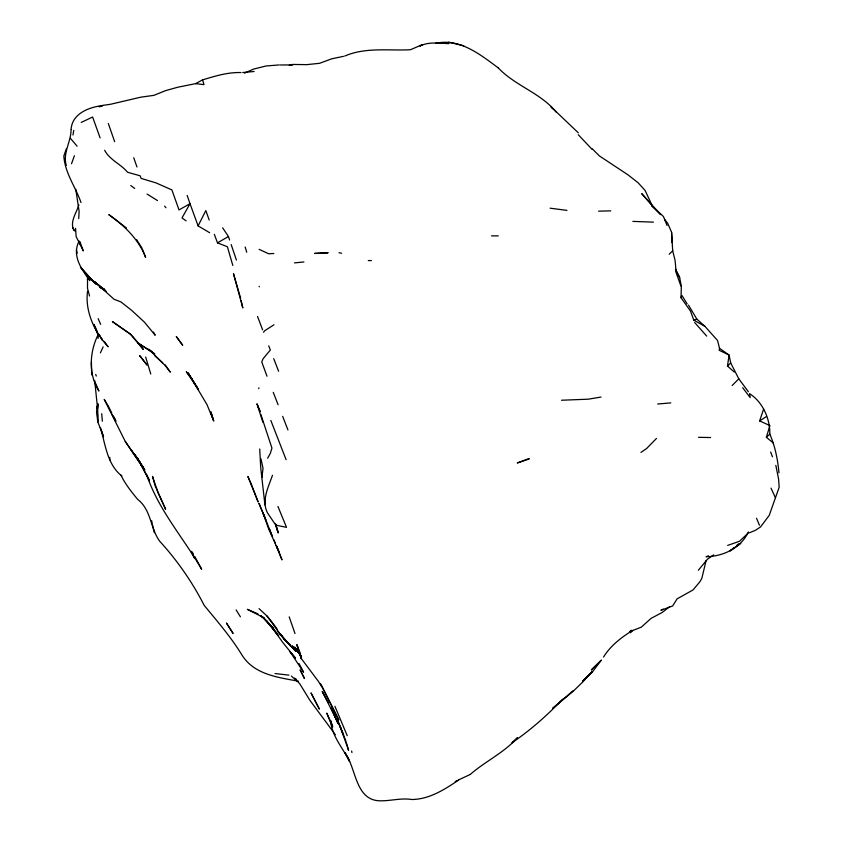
<?xml version="1.0" encoding="UTF-8"?>
<svg xmlns="http://www.w3.org/2000/svg" width="843" height="843" viewBox="0 0 843 843"><rect width="100%" height="100%" fill="white"/><g stroke="black" fill="none" stroke-linecap="round" stroke-linejoin="round"><path stroke-width="1.26" d="M778.953 472.86C777.783 459.614 775.117 446.358 769.828 434.124C770.123 418.802 762.799 402.048 749.532 393.639L750.196 397.611L742.672 387.706M79.937 244.312L79.969 241.825L83.309 250.929L76.144 236.588L75.564 228.284M259.117 249.349L268.632 253.754L273.827 253.522M748.363 391.732L738.795 378.813L730.691 362.975L729.09 355.061L719.195 350.277L719.511 348.317L717.572 340.519L704.99 326.389L693.778 320.14L690.522 311.141L681.007 297.663L681.323 287.178L675.791 271.688M89.537 296.019L87.493 288.264L87.556 276.072M98.115 338.38L98.325 334.65M78.715 218.569L79.126 211.498L75.786 189.232M264.586 504.852L264.934 499.657M66.281 165.449C62.519 152.773 71.191 141.835 71.065 129.559M87.546 291.309C84.827 311.573 94.669 332.163 108.146 346.8L104.332 341.499M261.931 477.433L263.027 468.297L261.014 458.887M95.038 382.153L98.926 391.047C88.22 374.271 89.495 352.005 98.146 334.629M98.02 404.735L97.546 408.36L94.69 380.435M275.419 523.471L278.211 532.787L275.798 525.178L267.526 512.955C261.182 500.816 268.369 487.064 272.479 475.294M734.221 372.016L727.488 366.031L729.09 355.061L719.511 348.317M529.025 458.518L517.317 462.976L529.204 458.961M97.714 404.187L97.799 421.879L103.541 436.748L100.412 427.57M72.972 135.006L73.752 130.391M97.883 403.85L97.293 406.769L97.82 403.987M87.43 279.771L88.02 277.242M706.128 560.469L701.85 578.266L699.964 581.681L692.999 589.963L677.098 598.846L672.682 605.938L660.923 610.321L663.23 609.11M258.717 388.655L258.927 387.812M71.118 129.074C72.34 113.394 89.21 107.114 102.677 105.544L100.38 106.503M773.442 443.133L766.371 437.275L769.901 425.578L759.627 420.931L763.642 409.045M89.337 278.306L89.874 280.687C81.539 269.433 71.497 255.408 79.189 241.014M66.386 148.705L63.826 156.018C64.911 172.889 75.47 186.872 81.012 202.499M78.884 204.912C76.428 213.068 69.526 221.804 73.878 230.36M71.518 163.742L74.416 155.702M681.007 297.663L681.934 295.471L687.15 303.87M100.412 352.869L103.141 346.842M209.665 232.71L198.094 225.892L205.85 210.571L209.18 220.012M267.631 458.234L270.35 453.344L271.941 448.086L260.866 414.493M748.384 531.922C740.902 548.087 723.252 556.391 706.076 556.749L708.426 555.79M263.543 332.3L264.533 330.867L273.986 324.776M603.535 657.034C609.837 646.802 619.236 639.078 629.184 632.577M698.331 570.268L707.456 559.215L713.684 554.863M656.476 438.434L646.686 448.455L640.965 452.406M732.156 385.514L738.795 378.813M630.448 632.798L632.872 630.395M669.194 254.259L672.693 250.814L671.597 232.331L667.761 223.416L664.611 219.422M601.217 660.29L591.322 669.985L601.322 660.174L592.492 671.871L582.524 681.344L592.408 671.355L582.798 681.913L573.461 691.018L552.829 708.194L573.04 690.786M727.488 366.031L730.691 362.975M748.152 533.071L739.511 541.259L727.667 545.41M766.371 437.275L769.828 434.124M562.681 699.153C547.255 715.317 530.479 730.154 512.007 742.778L517.476 737.699C504.009 752.767 485.389 761.229 470.278 774.422M730.396 550.964L734.021 547.792M736.74 545.41L738.552 543.83M669.795 606.549L662.25 612.429L651.133 618.34L641.27 627.181L629.563 631.713L631.523 630.227M267.01 376.231L261.752 361.963L263.037 358.844L270.34 350.014L268.738 345.851M730.006 550.616L740.786 543.461M458.592 780.07C444.524 789.564 429.372 799.322 411.795 799.512C400.436 797.647 389.403 801.461 378.096 800.724C355.725 798.69 355.988 769.259 345.978 754.348L345.156 752.81L349.571 761.503C342.901 747.931 331.847 736.403 330.646 720.502L332.627 727.066M759.627 420.931L766.498 416.495M420.236 45.901C428.939 41.518 439.53 43.404 448.95 43.509L445.357 43.446M420.088 45.986L422.427 44.553M214.354 234.365L217.494 242.858L228.442 236.535L222.636 227.81M99.253 106.871L102.72 105.386L110.549 104.269L140.749 97.187L153.911 95.343L165.555 90.644L177.862 87.208L195.587 83.647L202.657 79.811M455.22 781.556L457.475 780.449M81.276 122.404L92.625 117.029L100.127 137.946M458.603 779.891L469.972 774.591M244.407 73.162L253.606 69.084L266.061 65.975L279.254 64.932M422.238 44.668L410.436 49.737C388.433 50.865 365.588 46.997 344.661 56.081M749.343 532.808L755.244 530.395L760.502 526.991L769.227 515.358L779.174 487.265L778.584 478.961L775.823 465.357M693.778 320.14L696.834 319.097L704.99 326.389M289.223 65.354L292.879 64.437L306.757 64.648L319.581 63.309L331.699 58.831L343.449 56.344M600.996 397.064L588.277 399.182L561.522 400.235M294.449 262.89L303.944 261.973M670.807 402.891L657.677 404.008M242.752 72.509L254.143 71.497M498.023 67.725C480.152 54.437 459.656 38.03 435.778 43.278L442.965 43.404M241.024 72.561C227.673 72.14 215.144 76.081 202.626 79.874L203.985 84.648L195.587 83.647M598.614 211.161L610.754 210.866M280.34 64.985L292.827 64.922M491.543 235.871L498.276 235.882M632.851 221.403L653.451 222.141M698.573 437.327L710.638 437.538M368.286 260.561L371.373 260.624M275.071 673.546L288.928 675.148M550.142 208.2L566.928 210.371M339.002 252.731L341.626 253.258M275.798 525.178L286.525 527.339L277.937 506.464M298.454 681.207C277.916 677.372 254.27 674.59 242.057 655.18C231.151 637.287 217.441 621.47 204.185 605.379C192.32 582.091 177.283 560.479 159.612 541.122C150.202 528.161 151.34 509.931 137.704 499.414C131.308 491.711 125.059 483.798 120.707 474.725M448.676 42.15L463.745 45.754M217.494 242.858L227.389 246.757L232.816 265.44M257.979 613.883L247.421 609.352L263.343 617.487L273.701 628.678L261.204 616.043M102.056 288.306L94.342 281.488L102.056 288.306L104.395 289.307L99.832 287.294L106.25 291.32M72.688 227.526L74.879 231.066M157.515 200.581L147.072 194.059M294.523 678.13L296.599 679.479M154.849 354.007L137.915 342.932L130.064 333.891L112.351 321.552L131.54 334.977M261.13 616.043L264.281 618.204M153.826 353.206L137.915 342.932L143.299 349.423L132.319 335.935M260.898 615.948L263.817 618.024L277.126 634.062L266.462 620.416M186.124 220.866L182.014 217.926L190.002 203.69L187.167 195.439M151.803 351.52L148.726 349.223L165.207 365.577L170.318 372.163L165.26 364.998M130.781 185.523L134.68 188.463M105.417 290.308L95.28 282.342L114.058 299.276L120.897 301.92L131.677 310.372L144.532 322.247L155.186 335.272L153.468 332.037M498.245 67.893C515.199 85.838 540.732 92.962 556.18 112.066M126.429 227.958L108.779 214.596C124.258 225.555 138.705 239.296 145.597 257.357L142.53 249.444M154.554 355.535L162.71 362.827M291.415 676.107L299.528 683.41L309.855 700.248L335.356 734.717M259.033 608.657L266.989 616.012L272.415 622.482M578.298 132.804L551.111 106.903L552.755 108.758M660.564 214.543L651.65 205.671L663.462 216.514L667.055 225.524M592.418 148.937L599.394 155.934L627.993 174.838L638.119 182.773L645.127 190.497L652.113 205.534L641.723 193.627L660.617 214.491M121.929 476.105C108.03 465.22 105.638 446.801 101.36 430.857M578.235 134.669L592.049 149.337M280.677 634.157L284.839 640.1L284.154 639.205L295.988 651.365L282.616 637.519L266.989 616.012M284.154 639.205L289.939 645.127L277.431 630.964L289.939 645.127M694.643 322.479L706.708 336.104M164.596 206.156L165.976 207.747M70.422 138.326L77.092 146.176M298.591 652.124L294.544 647.076L301.594 657.055M278.706 635.696L271.014 626.001L282.668 642.334L295.545 658.204L290.024 651.681L303.564 672.219L299.044 663.557M192.373 379.445L186.292 371.668L198.505 389.635L188.126 372.817L207.009 404.672L213.753 421.036L210.908 412.891L213.321 419.972L212.352 416.4M104.648 150.286C109.822 160.086 120.802 164.006 127.578 172.257L140.17 175.818L141.129 178.4L155.976 182.878L171.888 189.917L179.022 209.939L190.002 203.69L198.094 225.892M182.583 345.145L176.271 336.526L182.678 345.261M131.108 449.625L142.815 466.822M108.347 406.189L104.226 399.413L125.27 441.458L144.88 469.972M273.1 623.441L277.199 629.205M125.27 441.458L144.501 470.015L137.261 457.665L149.453 480.921M140.37 463.165L135.017 454.82L143.732 468.181M301.457 656.644L296.041 648.351L301.436 656.708M688.531 305.145L696.834 319.097M136.555 239.612L142.088 248.316M236.124 609.921L240.413 616.823M193.289 381.236L197.568 388.138M112.941 415.873L114.943 419.161M99.379 335.114L102.551 340.393L101.318 338.159M98.663 333.933L99.853 335.914M320.372 683.431L322.247 686.602M192.215 552.091L193.447 554.22M194.67 556.348L201.646 569.267C183.405 537.781 158.431 509.857 146.703 474.83L149.548 481.068M112.214 414.745L115.828 421.152M97.546 333.765L93.91 324.766L95.765 328.117M679.637 277.452L675.506 269.423L679.637 277.452L681.218 285.714M328.433 702.809L322.184 691.46L339.012 724.727L331.246 708.141M149.496 480.468L139.443 461.679M191.245 551.828L194.375 557.961L191.361 551.311M775.349 497.612L771.018 488.139M334.576 716.034L335.356 717.583M108.42 406.358L111.856 413.154M113.573 416.558L115.86 421.089M332.11 725.465L332.606 726.445M93.91 324.766L97.461 331.942M322.764 687.698L338.802 719.975L322.648 688.299L318.401 681.376L301.309 658.583L296.936 644.842L300.35 653.578M332.585 726.023L326.757 713.104L332.479 727.003M98.157 318.633L100.665 324.376M331.288 708.257L337.801 723.336M756.508 518.255L759.459 525.21M272.521 536.506L269.086 528.361L270.371 531.712M273.996 539.994L275.461 543.493M276.399 545.727L279.223 552.439L268.685 529.004L262.805 512.333L265.766 519.741L258.98 503.419L265.766 519.741M257.579 405.357L260.181 411.69L256.936 403.765L262.9 422.248M276.314 545.6L282.005 559.91L276.399 545.832M286.104 459.698L270.824 420.436M345.904 741.018L337 718.816L343.607 735.201L340.014 726.192L348.591 750.365L346.241 742.188M278.095 404.724L273.248 392.343M334.892 706.255L347.221 735.686M95.702 374.471L96.313 376.041M282.668 416.358L287.948 429.941M770.628 451.996L772.483 456.801M273.733 358.665L278.611 371.247M266.219 520.921L271.678 535.042M259.117 286.262L259.338 286.841M257.515 316.431L262.616 329.845M114.648 141.656L108.315 123.51M133.742 157.767L136.977 166.988M289.191 616.855L294.997 633.546M240.677 298.401L233.49 273.701L242.816 307.969L241.214 300.793M228.442 236.535L229.623 240.013M236.409 260.065L231.172 244.554M298.822 650.828L301.309 658.583L296.936 644.842M275.524 524.357L278.211 532.787M210.971 411.774L212.025 415.209M145.67 357.053L150.76 374.018M245.176 247.041L246.714 252.215M672.693 250.814L675.064 260.287L675.991 270.297M152.362 524.42L154.374 532.734M76.397 249.844L77.198 253.195M351.636 751.06L351.931 752.578M151.698 520.784L152.077 523.24M264.797 503.766L260.708 467.528L259.728 449.013M101.718 413.713L102.351 421.205M109.759 457.38L109.906 459.909M671.597 232.331L671.987 242.552M97.377 409.287L97.282 406.21L96.545 411.985L97.799 421.879L97.546 414.039M91.423 362.248L91.697 374.893M314.597 253.437L327.927 252.784L314.597 253.437M95.954 284.007L85.491 273.827L95.954 284.007M299.76 653.631L292.289 646.086L299.76 653.631M93.162 281.299L80.496 267.189L93.162 281.299M140.802 357.042L139.58 355.556L147.051 365.051L140.802 357.042M232.984 633.283L226.556 623.209L232.984 633.283M319.255 708.91L311.109 693.094L319.255 708.91M303.691 677.003L300.108 669.837L304.46 678.562L303.691 677.003M165.576 509.183L155.08 485.726L152.499 476.337L158.199 493.071L165.576 509.183M251.161 483.787L247.895 476.495L258.106 501.901L251.161 483.787"/></g></svg>
